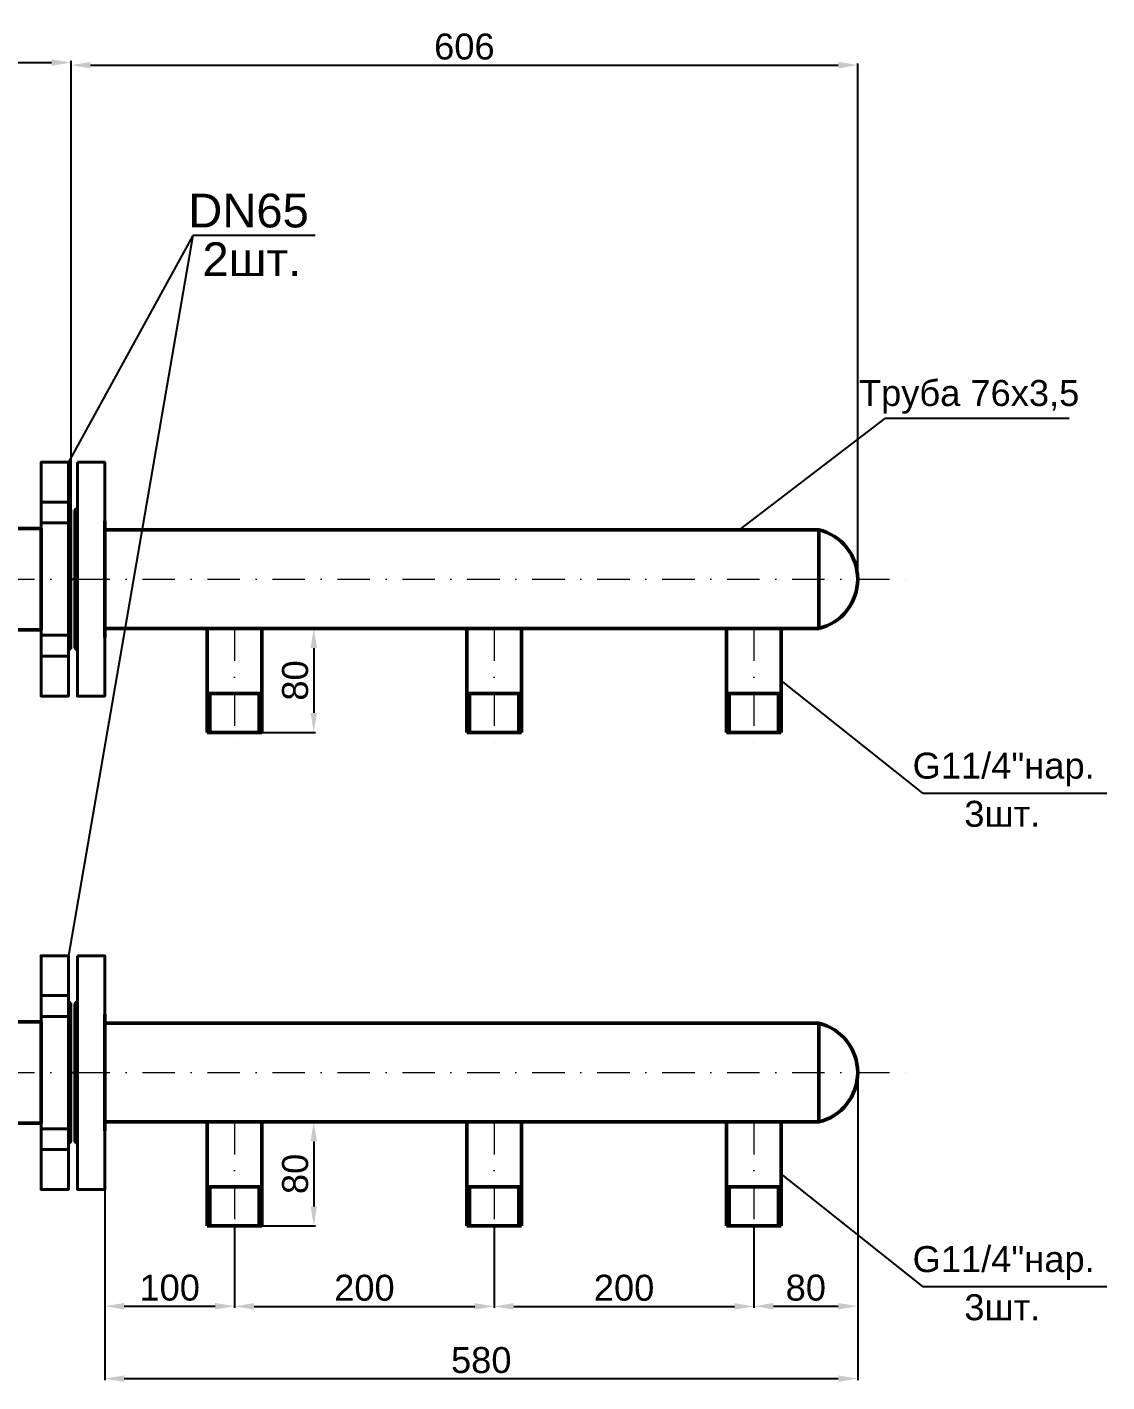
# Model space of a CAD drawing. Header units: millimetres. Extents: x -9232 to 2878, y -11520 to -3112.
# Drawn here: x -2816 to -1984, y -4155 to -3112 of the extents above; entities that cross this region are included whole.
import ezdxf

# ---------------------------------------------------------------- set-up
doc = ezdxf.new("R2010")
doc.units = ezdxf.units.MM
doc.header["$LTSCALE"] = 99.9
doc.linetypes.add('DASHDOT2', pattern=[0.5, 0.25, -0.125, 0, -0.125])
for name, color, linetype, lineweight in [('осевой', 10, 'DASHDOT2', 15), ('основной', 7, 'Continuous', 50), ('размерный', 160, 'Continuous', 25), ('Тело', 7, 'Continuous', 50), ('Фланец', 7, 'Continuous', 40)]:
    doc.layers.add(name, color=color, linetype=linetype, lineweight=lineweight)
doc.styles.get("Standard").update_dxf_attribs({"font": 'arial.ttf', "height": 20})
doc.dimstyles.new('Копия ISO-25', dxfattribs={"dimtxt": 20, "dimasz": 15, "dimexe": 1.249, "dimexo": 0, "dimgap": 4, "dimtad": 1, "dimdec": 0, "dimtxsty": 'Standard', "dimcen": 0, "dimclrd": 256, "dimclre": 256, "dimclrt": 256, "dimadec": 0, "dimazin": 0, "dimtfac": 1, "dimtdec": 0, "dimtmove": 0, "dimatfit": 3, "dimfxl": 1, "dimlwd": -1, "dimlwe": -1, "dimarcsym": 0})

# ---------------------------------------------------------------- blocks, each defined once
blk = doc.blocks.new('*D95')
at = {"layer": 'Defpoints', "color": 0, "transparency": 16777216}
for p in [(-2781.7, -3139.4), (-2781.7, -3537.3), (-3944.7, -3552.3)]:
    blk.add_point(p, dxfattribs=at)
at = {"layer": 'размерный', "transparency": 16777216}
for p, q in [((-3944.7, -3552.3), (-3944.7, -3138.2)), ((-3929.7, -3139.4), (-2796.7, -3139.4)), ((-2781.7, -3537.3), (-2781.7, -3138.2))]:
    blk.add_line(p, q, dxfattribs=at)
for points in [[(-3929.7, -3136.9), (-3929.7, -3141.9), (-3944.7, -3139.4)], [(-2796.7, -3136.9), (-2796.7, -3141.9), (-2781.7, -3139.4)]]:
    blk.add_solid(points, dxfattribs=at)
at = {"layer": 'размерный', "transparency": 16777216, "insert": (-3363.2, -3125.2), "char_height": 20, "attachment_point": 5}
blk.add_mtext('1163', dxfattribs=at)
blk = doc.blocks.new('*D119')
at = {"layer": 'Defpoints', "color": 0, "transparency": 16777216}
for p in [(-2645.2, -3575.3), (-2635.7, -3655.3), (-2594.7, -3655.3)]:
    blk.add_point(p, dxfattribs=at)
at = {"layer": 'размерный', "transparency": 16777216}
for p, q in [((-2645.2, -3575.3), (-2593.5, -3575.3)), ((-2594.7, -3590.3), (-2594.7, -3640.3)), ((-2635.7, -3655.3), (-2593.5, -3655.3))]:
    blk.add_line(p, q, dxfattribs=at)
for points in [[(-2597.2, -3590.3), (-2592.2, -3590.3), (-2594.7, -3575.3)], [(-2597.2, -3640.3), (-2592.2, -3640.3), (-2594.7, -3655.3)]]:
    blk.add_solid(points, dxfattribs=at)
at = {"layer": 'размерный', "transparency": 16777216, "insert": (-2609, -3615.3), "char_height": 20, "attachment_point": 5, "rotation": 90}
blk.add_mtext('80', dxfattribs=at)
blk = doc.blocks.new('*D123')
at = {"layer": 'Defpoints', "color": 0, "transparency": 16777216}
for p in [(-2755.7, -4007.3), (-2655.7, -4035.3), (-2655.7, -4097.2)]:
    blk.add_point(p, dxfattribs=at)
at = {"layer": 'размерный', "transparency": 16777216}
for p, q in [((-2755.7, -4007.3), (-2755.7, -4098.4)), ((-2655.7, -4035.3), (-2655.7, -4098.4)), ((-2740.7, -4097.2), (-2670.7, -4097.2))]:
    blk.add_line(p, q, dxfattribs=at)
for points in [[(-2740.7, -4094.7), (-2740.7, -4099.7), (-2755.7, -4097.2)], [(-2670.7, -4094.7), (-2670.7, -4099.7), (-2655.7, -4097.2)]]:
    blk.add_solid(points, dxfattribs=at)
at = {"layer": 'размерный', "transparency": 16777216, "insert": (-2705.7, -4083), "char_height": 20, "attachment_point": 5}
blk.add_mtext('100', dxfattribs=at)
blk = doc.blocks.new('*D124')
at = {"layer": 'Defpoints', "color": 0, "transparency": 16777216}
for p in [(-2175.7, -3935.3), (-2255.7, -4035.3), (-2175.7, -4097.2)]:
    blk.add_point(p, dxfattribs=at)
at = {"layer": 'размерный', "transparency": 16777216}
for p, q in [((-2175.7, -3935.3), (-2175.7, -4098.4)), ((-2255.7, -4035.3), (-2255.7, -4098.4)), ((-2240.7, -4097.2), (-2190.7, -4097.2))]:
    blk.add_line(p, q, dxfattribs=at)
for points in [[(-2240.7, -4094.7), (-2240.7, -4099.7), (-2255.7, -4097.2)], [(-2190.7, -4094.7), (-2190.7, -4099.7), (-2175.7, -4097.2)]]:
    blk.add_solid(points, dxfattribs=at)
at = {"layer": 'размерный', "transparency": 16777216, "insert": (-2215.7, -4083), "char_height": 20, "attachment_point": 5}
blk.add_mtext('80', dxfattribs=at)
blk = doc.blocks.new('*D125')
at = {"layer": 'Defpoints', "color": 0, "transparency": 16777216}
for p in [(-2175.7, -3917.3), (-2755.7, -3955.3), (-2755.7, -4153)]:
    blk.add_point(p, dxfattribs=at)
at = {"layer": 'размерный', "transparency": 16777216}
for p, q in [((-2175.7, -3917.3), (-2175.7, -4154.2)), ((-2755.7, -3955.3), (-2755.7, -4154.2)), ((-2190.7, -4153), (-2740.7, -4153))]:
    blk.add_line(p, q, dxfattribs=at)
for points in [[(-2740.7, -4150.5), (-2740.7, -4155.5), (-2755.7, -4153)], [(-2190.7, -4150.5), (-2190.7, -4155.5), (-2175.7, -4153)]]:
    blk.add_solid(points, dxfattribs=at)
at = {"layer": 'размерный', "transparency": 16777216, "insert": (-2465.7, -4138.8), "char_height": 20, "attachment_point": 5}
blk.add_mtext('580', dxfattribs=at)
blk = doc.blocks.new('*D120')
at = {"layer": 'Defpoints', "color": 0, "transparency": 16777216}
for p in [(-2645.2, -3955.3), (-2635.7, -4035.3), (-2594.7, -4035.3)]:
    blk.add_point(p, dxfattribs=at)
at = {"layer": 'размерный', "transparency": 16777216}
for p, q in [((-2645.2, -3955.3), (-2593.5, -3955.3)), ((-2594.7, -3970.3), (-2594.7, -4020.3)), ((-2635.7, -4035.3), (-2593.5, -4035.3))]:
    blk.add_line(p, q, dxfattribs=at)
for points in [[(-2597.2, -3970.3), (-2592.2, -3970.3), (-2594.7, -3955.3)], [(-2597.2, -4020.3), (-2592.2, -4020.3), (-2594.7, -4035.3)]]:
    blk.add_solid(points, dxfattribs=at)
at = {"layer": 'размерный', "transparency": 16777216, "insert": (-2609, -3995.3), "char_height": 20, "attachment_point": 5, "rotation": 90}
blk.add_mtext('80', dxfattribs=at)
blk = doc.blocks.new('*D121')
at = {"layer": 'Defpoints', "color": 0, "transparency": 16777216}
for p in [(-2655.7, -4035.3), (-2455.7, -4035.3), (-2455.7, -4097.3)]:
    blk.add_point(p, dxfattribs=at)
at = {"layer": 'размерный', "transparency": 16777216}
for p, q in [((-2655.7, -4035.3), (-2655.7, -4098.5)), ((-2455.7, -4035.3), (-2455.7, -4098.5)), ((-2640.7, -4097.3), (-2470.7, -4097.3))]:
    blk.add_line(p, q, dxfattribs=at)
for points in [[(-2640.7, -4094.8), (-2640.7, -4099.8), (-2655.7, -4097.3)], [(-2470.7, -4094.8), (-2470.7, -4099.8), (-2455.7, -4097.3)]]:
    blk.add_solid(points, dxfattribs=at)
at = {"layer": 'размерный', "transparency": 16777216, "insert": (-2555.7, -4083.1), "char_height": 20, "attachment_point": 5}
blk.add_mtext('200', dxfattribs=at)
blk = doc.blocks.new('*D122')
at = {"layer": 'Defpoints', "color": 0, "transparency": 16777216}
for p in [(-2455.7, -4035.3), (-2255.7, -4035.3), (-2255.7, -4097.3)]:
    blk.add_point(p, dxfattribs=at)
at = {"layer": 'размерный', "transparency": 16777216}
for p, q in [((-2455.7, -4035.3), (-2455.7, -4098.5)), ((-2255.7, -4035.3), (-2255.7, -4098.5)), ((-2440.7, -4097.3), (-2270.7, -4097.3))]:
    blk.add_line(p, q, dxfattribs=at)
for points in [[(-2440.7, -4094.8), (-2440.7, -4099.8), (-2455.7, -4097.3)], [(-2270.7, -4094.8), (-2270.7, -4099.8), (-2255.7, -4097.3)]]:
    blk.add_solid(points, dxfattribs=at)
at = {"layer": 'размерный', "transparency": 16777216, "insert": (-2355.7, -4083.1), "char_height": 20, "attachment_point": 5}
blk.add_mtext('200', dxfattribs=at)
blk = doc.blocks.new('*D126')
at = {"layer": 'Defpoints', "color": 0, "transparency": 16777216}
for p in [(-2175.7, -3141.4), (-2781.7, -3484.3), (-2175.7, -3537.3)]:
    blk.add_point(p, dxfattribs=at)
at = {"layer": 'размерный', "transparency": 16777216}
for p, q in [((-2781.7, -3484.3), (-2781.7, -3140.2)), ((-2175.7, -3537.3), (-2175.7, -3140.2)), ((-2766.7, -3141.4), (-2190.7, -3141.4))]:
    blk.add_line(p, q, dxfattribs=at)
for points in [[(-2766.7, -3138.9), (-2766.7, -3143.9), (-2781.7, -3141.4)], [(-2190.7, -3138.9), (-2190.7, -3143.9), (-2175.7, -3141.4)]]:
    blk.add_solid(points, dxfattribs=at)
at = {"layer": 'размерный', "transparency": 16777216, "insert": (-2478.7, -3127.2), "char_height": 20, "attachment_point": 5}
blk.add_mtext('606', dxfattribs=at)

msp = doc.modelspace()

# ---------------------------------------------------------------- linework, layer by layer
at = {"layer": 'осевой'}
for p, q in [((-2884.737, -3537.252), (-2765.384, -3537.252)), ((-2776.737, -3537.252), (-2781.581, -3537.252)), ((-2776.737, -3537.252), (-2135.612, -3537.252)), ((-2655.737, -3575.252), (-2655.737, -3597.966)), ((-2655.737, -3575.252), (-2655.737, -3667.346)), ((-2455.737, -3575.252), (-2455.737, -3597.966)), ((-2455.737, -3575.252), (-2455.737, -3667.346)), ((-2255.737, -3575.252), (-2255.737, -3597.966)), ((-2255.737, -3575.252), (-2255.737, -3667.346)), ((-2884.737, -3917.252), (-2765.384, -3917.252)), ((-2776.737, -3917.252), (-2781.581, -3917.252)), ((-2776.737, -3917.252), (-2135.612, -3917.252)), ((-2655.737, -3955.252), (-2655.737, -3977.966)), ((-2655.737, -3955.252), (-2655.737, -4047.346)), ((-2455.737, -3955.252), (-2455.737, -3977.966)), ((-2455.737, -3955.252), (-2455.737, -4047.346)), ((-2255.737, -3955.252), (-2255.737, -3977.966)), ((-2255.737, -3955.252), (-2255.737, -4047.346))]:
    msp.add_line(p, q, dxfattribs=at)
at = {"layer": 'основной'}
for p, q in [((-2755.737, -3537.252), (-2755.737, -3492.252)), ((-2755.737, -3537.252), (-2755.737, -3499.252)), ((-2755.737, -3537.252), (-2755.737, -3499.252)), ((-2755.737, -3499.252), (-2205.737, -3499.252)), ((-2205.737, -3499.252), (-2205.737, -3575.252)), ((-2755.737, -3537.252), (-2755.737, -3575.252)), ((-2755.737, -3537.252), (-2755.737, -3582.252)), ((-2205.737, -3575.252), (-2755.737, -3575.252)), ((-2676.737, -3655.252), (-2676.737, -3575.252)), ((-2655.737, -3575.252), (-2634.737, -3575.252)), ((-2634.737, -3575.252), (-2634.737, -3655.252)), ((-2625.737, -3575.252), (-2634.737, -3575.252)), ((-2476.737, -3655.252), (-2476.737, -3575.252)), ((-2455.737, -3575.252), (-2434.737, -3575.252)), ((-2434.737, -3575.252), (-2434.737, -3655.252)), ((-2425.737, -3575.252), (-2434.737, -3575.252)), ((-2276.737, -3655.252), (-2276.737, -3575.252)), ((-2255.737, -3575.252), (-2234.737, -3575.252)), ((-2234.737, -3575.252), (-2234.737, -3655.252)), ((-2225.737, -3575.252), (-2234.737, -3575.252)), ((-2634.737, -3625.252), (-2676.737, -3625.252)), ((-2674.737, -3655.252), (-2674.737, -3625.252)), ((-2636.737, -3655.252), (-2636.737, -3625.252)), ((-2634.737, -3655.252), (-2634.737, -3625.252)), ((-2434.737, -3625.252), (-2476.737, -3625.252)), ((-2474.737, -3655.252), (-2474.737, -3625.252)), ((-2436.737, -3655.252), (-2436.737, -3625.252)), ((-2434.737, -3655.252), (-2434.737, -3625.252)), ((-2234.737, -3625.252), (-2276.737, -3625.252)), ((-2274.737, -3655.252), (-2274.737, -3625.252)), ((-2236.737, -3655.252), (-2236.737, -3625.252)), ((-2234.737, -3655.252), (-2234.737, -3625.252)), ((-2655.737, -3655.252), (-2676.737, -3655.252)), ((-2676.737, -3655.252), (-2674.737, -3655.252)), ((-2634.737, -3655.252), (-2655.737, -3655.252)), ((-2634.737, -3655.252), (-2636.737, -3655.252)), ((-2455.737, -3655.252), (-2476.737, -3655.252)), ((-2476.737, -3655.252), (-2474.737, -3655.252)), ((-2434.737, -3655.252), (-2455.737, -3655.252)), ((-2434.737, -3655.252), (-2436.737, -3655.252)), ((-2255.737, -3655.252), (-2276.737, -3655.252)), ((-2276.737, -3655.252), (-2274.737, -3655.252)), ((-2234.737, -3655.252), (-2255.737, -3655.252)), ((-2234.737, -3655.252), (-2236.737, -3655.252)), ((-2755.737, -3917.252), (-2755.737, -3872.252)), ((-2755.737, -3917.252), (-2755.737, -3879.252)), ((-2755.737, -3917.252), (-2755.737, -3879.252)), ((-2755.737, -3879.252), (-2205.737, -3879.252)), ((-2205.737, -3879.252), (-2205.737, -3955.252)), ((-2755.737, -3917.252), (-2755.737, -3955.252)), ((-2755.737, -3917.252), (-2755.737, -3962.252)), ((-2205.737, -3955.252), (-2755.737, -3955.252)), ((-2676.737, -4035.252), (-2676.737, -3955.252)), ((-2655.737, -3955.252), (-2634.737, -3955.252)), ((-2634.737, -3955.252), (-2634.737, -4035.252)), ((-2625.737, -3955.252), (-2634.737, -3955.252)), ((-2476.737, -4035.252), (-2476.737, -3955.252)), ((-2455.737, -3955.252), (-2434.737, -3955.252)), ((-2434.737, -3955.252), (-2434.737, -4035.252)), ((-2425.737, -3955.252), (-2434.737, -3955.252)), ((-2276.737, -4035.252), (-2276.737, -3955.252)), ((-2255.737, -3955.252), (-2234.737, -3955.252)), ((-2234.737, -3955.252), (-2234.737, -4035.252)), ((-2225.737, -3955.252), (-2234.737, -3955.252)), ((-2634.737, -4005.252), (-2676.737, -4005.252)), ((-2674.737, -4035.252), (-2674.737, -4005.252)), ((-2636.737, -4035.252), (-2636.737, -4005.252)), ((-2634.737, -4035.252), (-2634.737, -4005.252)), ((-2434.737, -4005.252), (-2476.737, -4005.252)), ((-2474.737, -4035.252), (-2474.737, -4005.252)), ((-2436.737, -4035.252), (-2436.737, -4005.252)), ((-2434.737, -4035.252), (-2434.737, -4005.252)), ((-2234.737, -4005.252), (-2276.737, -4005.252)), ((-2274.737, -4035.252), (-2274.737, -4005.252)), ((-2236.737, -4035.252), (-2236.737, -4005.252)), ((-2234.737, -4035.252), (-2234.737, -4005.252)), ((-2655.737, -4035.252), (-2676.737, -4035.252)), ((-2676.737, -4035.252), (-2674.737, -4035.252)), ((-2634.737, -4035.252), (-2655.737, -4035.252)), ((-2634.737, -4035.252), (-2636.737, -4035.252)), ((-2455.737, -4035.252), (-2476.737, -4035.252)), ((-2476.737, -4035.252), (-2474.737, -4035.252)), ((-2434.737, -4035.252), (-2455.737, -4035.252)), ((-2434.737, -4035.252), (-2436.737, -4035.252)), ((-2255.737, -4035.252), (-2276.737, -4035.252)), ((-2276.737, -4035.252), (-2274.737, -4035.252)), ((-2234.737, -4035.252), (-2255.737, -4035.252)), ((-2234.737, -4035.252), (-2236.737, -4035.252))]:
    msp.add_line(p, q, dxfattribs=at)
for centre in [(-2214.803, -3537.252), (-2214.803, -3917.252)]:
    msp.add_arc(centre, 39.067, 283.419674, 76.580326, dxfattribs=at)
at = {"layer": 'размерный'}
for p, q in [((-2687.852, -3272.654), (-2783.737, -3447.252)), ((-2687.852, -3272.654), (-2783.737, -3827.252)), ((-2593.512, -3272.654), (-2687.852, -3272.654)), ((-2154.543, -3413.4), (-2266.992, -3499.252)), ((-2154.543, -3413.4), (-2012.744, -3413.4)), ((-2781.737, -3537.252), (-2778.737, -3537.252)), ((-2778.737, -3537.252), (-2778.737, -3542.603)), ((-2125.574, -3701.954), (-2234.737, -3615.252)), ((-2125.574, -3701.954), (-1983.776, -3701.954)), ((-2781.737, -3917.252), (-2778.737, -3917.252)), ((-2778.737, -3917.252), (-2778.737, -3925.833)), ((-2125.574, -4081.954), (-2234.737, -3995.252)), ((-2125.574, -4081.954), (-1983.776, -4081.954))]:
    msp.add_line(p, q, dxfattribs=at)
at = {"layer": 'Тело'}
for points in [[(-2804.737, -3498.252), (-2884.737, -3498.252), (-2884.737, -3576.252), (-2804.737, -3576.252)], [(-2804.737, -3878.252), (-2884.737, -3878.252), (-2884.737, -3956.252), (-2804.737, -3956.252)]]:
    msp.add_lwpolyline(points, close=True, dxfattribs=at)
at = {"layer": 'Фланец'}
for points in [[(-2783.737, -3447.252), (-2804.737, -3447.252), (-2804.737, -3627.252), (-2783.737, -3627.252)], [(-2776.737, -3447.252), (-2755.737, -3447.252), (-2755.737, -3627.252), (-2776.737, -3627.252)], [(-2783.737, -3827.252), (-2804.737, -3827.252), (-2804.737, -4007.252), (-2783.737, -4007.252)], [(-2776.737, -3827.252), (-2755.737, -3827.252), (-2755.737, -4007.252), (-2776.737, -4007.252)]]:
    msp.add_lwpolyline(points, close=True, dxfattribs=at)
at = {"layer": 'Фланец', "color": 7}
for points in [[(-2783.737, -3493.987), (-2804.737, -3493.987), (-2804.737, -3477.987), (-2783.737, -3477.987)], [(-2783.737, -3580.517), (-2804.737, -3580.517), (-2804.737, -3596.517), (-2783.737, -3596.517)], [(-2783.737, -3873.987), (-2804.737, -3873.987), (-2804.737, -3857.987), (-2783.737, -3857.987)], [(-2783.737, -3960.517), (-2804.737, -3960.517), (-2804.737, -3976.517), (-2783.737, -3976.517)]]:
    msp.add_lwpolyline(points, close=True, dxfattribs=at)
at = {"layer": 'Фланец'}
for points in [[(-2783.737, -3482.252), (-2781.737, -3484.252), (-2781.737, -3537.252)], [(-2776.737, -3482.252), (-2778.737, -3484.252), (-2778.737, -3537.252)], [(-2783.737, -3592.252), (-2781.737, -3590.252), (-2781.737, -3537.252)], [(-2776.737, -3592.252), (-2778.737, -3590.252), (-2778.737, -3537.252)], [(-2783.737, -3862.252), (-2781.737, -3864.252), (-2781.737, -3917.252)], [(-2776.737, -3862.252), (-2778.737, -3864.252), (-2778.737, -3917.252)], [(-2783.737, -3972.252), (-2781.737, -3970.252), (-2781.737, -3917.252)], [(-2776.737, -3972.252), (-2778.737, -3970.252), (-2778.737, -3917.252)]]:
    msp.add_lwpolyline(points, dxfattribs=at)

# ---------------------------------------------------------------- texts
at = {"layer": 'размерный'}
for s, insert, char_height, width, attachment_point in [('DN65', (-2598.525, -3240.388), 26, 125.69273, 3), ('2шт.', (-2604.397, -3277.877), 26, 101.97712, 3), ('Труба 76х3,5', (-2005.029, -3383.896), 20, 187.00372, 3), ('G11/4"нар.', (-1993.163, -3696.927), 20, 178.49943, 9), ('3шт.', (-2035.119, -3728.265), 20, 178.49943, 9), ('G11/4"нар.', (-1993.163, -4076.927), 20, 178.49943, 9), ('3шт.', (-2035.119, -4108.265), 20, 178.49943, 9)]:
    msp.add_mtext(s, dxfattribs=dict(at, insert=insert, char_height=char_height, width=width, attachment_point=attachment_point))

# ---------------------------------------------------------------- dimensions: what is measured, and where the dimension line sits
for base, p1, p2, picture, middle in [((-2781.737, -3139.441), (-3944.737, -3552.252), (-2781.737, -3537.252), '*D95', (-3363.237, -3125.223)), ((-2175.737, -3141.413), (-2781.737, -3484.252), (-2175.737, -3537.252), '*D126', (-2478.737, -3127.202))]:
    dim = msp.add_linear_dim(base=base, p1=p1, p2=p2, dimstyle='Копия ISO-25', dxfattribs=at)
    dim.commit()
    dim.dimension.update_dxf_attribs({"geometry": picture, "text_midpoint": middle})
for base, p1, p2, angle, picture, middle in [((-2594.742, -3655.252), (-2645.237, -3575.252), (-2635.737, -3655.252), 90, '*D119', (-2608.953, -3615.252)), ((-2755.737, -4152.986), (-2175.737, -3917.252), (-2755.737, -3955.252), 180, '*D125', (-2465.737, -4138.774)), ((-2594.742, -4035.252), (-2645.237, -3955.252), (-2635.737, -4035.252), 90, '*D120', (-2608.953, -3995.252)), ((-2655.737, -4097.178), (-2755.737, -4007.252), (-2655.737, -4035.252), 180, '*D123', (-2705.737, -4082.967)), ((-2455.737, -4097.277), (-2655.737, -4035.252), (-2455.737, -4035.252), 180, '*D121', (-2555.737, -4083.065))]:
    dim = msp.add_linear_dim(base=base, p1=p1, p2=p2, angle=angle, dimstyle='Копия ISO-25', dxfattribs=at)
    dim.commit()
    dim.dimension.update_dxf_attribs({"geometry": picture, "text_midpoint": middle})
for base, p1, p2, picture, middle in [((-2175.737, -4097.178), (-2255.737, -4035.252), (-2175.737, -3935.252), '*D124', (-2215.737, -4082.967)), ((-2255.737, -4097.277), (-2455.737, -4035.252), (-2255.737, -4035.252), '*D122', (-2355.737, -4083.065))]:
    dim = msp.add_linear_dim(base=base, p1=p1, p2=p2, angle=180, dimstyle='Копия ISO-25', override={"dimtmove": 1}, dxfattribs=at)
    dim.commit()
    dim.dimension.update_dxf_attribs({"geometry": picture, "text_midpoint": middle})

doc.saveas('drawing.dxf')
